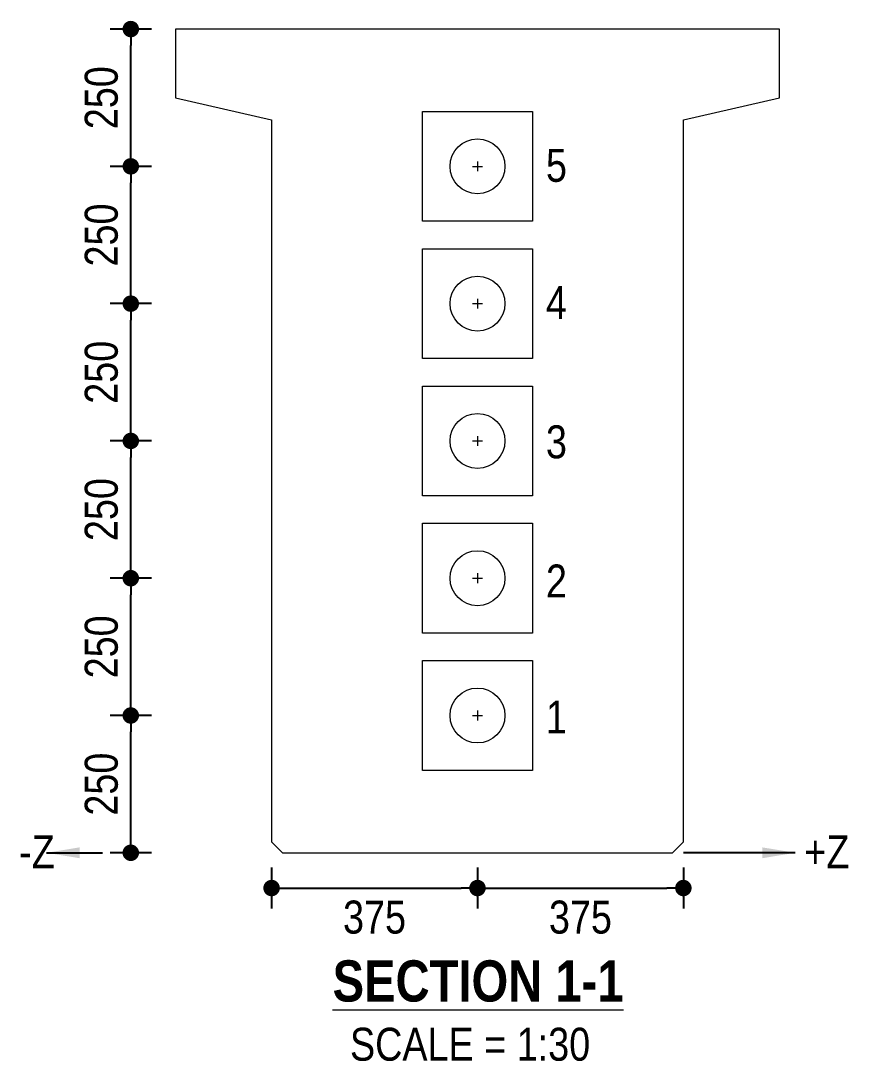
# Model space of a CAD drawing. Header units: millimetres. Extents: x -899 to 143471, y -7850 to 22336.
# Drawn here: x 127243 to 128750, y 1017 to 2912 of the extents above; entities that cross this region are included whole.
import ezdxf

# ---------------------------------------------------------------- set-up
doc = ezdxf.new("R2010")
doc.units = ezdxf.units.MM
doc.header["$PDMODE"] = 3
for name, color, linetype, lineweight in [('Concrete Out', 4, 'Continuous', 20), ('Dimension', 3, 'Continuous', 9), ('Dimension @ 30', 3, 'Continuous', 9), ('PSC Legend', 7, 'Continuous', 5), ('Text_Normal @ 30', 7, 'Continuous', 25), ('Text_Title @ 30', 1, 'Continuous', 20)]:
    doc.layers.add(name, color=color, linetype=linetype, lineweight=lineweight)
doc.styles.add('SWIS_B_T', font='swisscb.ttf', dxfattribs={"height": 2.5})
doc.styles.add('SWIS_R_N', font='swissc.ttf', dxfattribs={"height": 2})
doc.dimstyles.new('Closed_Arrow', dxfattribs={"dimtxt": 2, "dimasz": 2, "dimexe": 1.25, "dimexo": 0.75, "dimgap": 0.75, "dimtad": 2, "dimdec": 0, "dimzin": 0, "dimdsep": 46, "dimtxsty": 'SWIS_R_N', "dimblk": 'DOT', "dimcen": 0.5, "dimadec": 0, "dimazin": 0, "dimtfac": 1, "dimtdec": 0, "dimtofl": 0, "dimtmove": 0, "dimatfit": 3, "dimfxl": 1.25, "dimfxlon": 1, "dimtolj": 1, "dimtzin": 0, "dimarcsym": 0})
doc.dimstyles.new('Dot_Anno', dxfattribs={"dimtxt": 2, "dimasz": 1, "dimexe": 1.25, "dimexo": 0.75, "dimgap": 0.75, "dimtad": 2, "dimdec": 0, "dimzin": 0, "dimdsep": 46, "dimtxsty": 'SWIS_R_N', "dimblk": 'DOT', "dimcen": 0.5, "dimadec": 0, "dimazin": 0, "dimtfac": 1, "dimtdec": 0, "dimtofl": 0, "dimtmove": 0, "dimatfit": 3, "dimfxl": 1.25, "dimfxlon": 1, "dimtolj": 1, "dimtzin": 0, "dimarcsym": 0})

# ---------------------------------------------------------------- blocks, each defined once
blk = doc.blocks.new('_Dot')
at = {"color": 0, "linetype": 'ByBlock', "lineweight": -2}
blk.add_line((-0.5, 0), (-1, 0), dxfattribs=at)
at = {"color": 0, "linetype": 'ByBlock', "const_width": 0.5}
blk.add_lwpolyline([(-0.25, 0, 1), (0.25, 0, 1)], format="xyb", close=True, dxfattribs=at)
blk = doc.blocks.new('*D33')
at = {"layer": 'Defpoints', "color": 0, "transparency": 16777216}
for p in [(127443.2, 1646.9), (128074.6, 1646.9), (127694.6, 1396.9)]:
    blk.add_point(p, dxfattribs=at)
at = {"layer": 'Dimension', "color": 0, "lineweight": -2, "transparency": 16777216}
for p, q in [((127480.7, 1646.9), (127405.7, 1646.9)), ((127443.2, 1426.9), (127443.2, 1616.9)), ((127480.7, 1396.9), (127405.7, 1396.9))]:
    blk.add_line(p, q, dxfattribs=at)
at = {"layer": 'Dimension', "color": 0, "lineweight": -2, "transparency": 16777216, "xscale": 30, "yscale": 30, "zscale": 30}
for p, rotation in [((127443.2, 1646.9), 90), ((127443.2, 1396.9), 270)]:
    blk.add_blockref('_Dot', p, dxfattribs=dict(at, rotation=rotation))
at = {"layer": 'Dimension', "color": 0, "transparency": 16777216, "insert": (127389.8, 1521.9), "char_height": 60, "attachment_point": 5, "rotation": 90, "style": 'SWIS_R_N'}
blk.add_mtext('\\A1;250', dxfattribs=at)
blk = doc.blocks.new('*D48')
at = {"layer": 'Defpoints', "color": 0, "transparency": 16777216}
for p in [(127443.2, 1896.9), (128074.6, 1896.9), (128074.6, 1646.9)]:
    blk.add_point(p, dxfattribs=at)
at = {"layer": 'Dimension', "color": 0, "lineweight": -2, "transparency": 16777216}
for p, q in [((127480.7, 1896.9), (127405.7, 1896.9)), ((127443.2, 1676.9), (127443.2, 1866.9)), ((127480.7, 1646.9), (127405.7, 1646.9))]:
    blk.add_line(p, q, dxfattribs=at)
at = {"layer": 'Dimension', "color": 0, "lineweight": -2, "transparency": 16777216, "xscale": 30, "yscale": 30, "zscale": 30}
for p, rotation in [((127443.2, 1896.9), 90), ((127443.2, 1646.9), 270)]:
    blk.add_blockref('_Dot', p, dxfattribs=dict(at, rotation=rotation))
at = {"layer": 'Dimension', "color": 0, "transparency": 16777216, "insert": (127389.8, 1771.9), "char_height": 60, "attachment_point": 5, "rotation": 90, "style": 'SWIS_R_N'}
blk.add_mtext('\\A1;250', dxfattribs=at)
blk = doc.blocks.new('*D49')
at = {"layer": 'Defpoints', "color": 0, "transparency": 16777216}
for p in [(127443.2, 2146.9), (128074.6, 2146.9), (128074.6, 1896.9)]:
    blk.add_point(p, dxfattribs=at)
at = {"layer": 'Dimension', "color": 0, "lineweight": -2, "transparency": 16777216}
for p, q in [((127480.7, 2146.9), (127405.7, 2146.9)), ((127443.2, 1926.9), (127443.2, 2116.9)), ((127480.7, 1896.9), (127405.7, 1896.9))]:
    blk.add_line(p, q, dxfattribs=at)
at = {"layer": 'Dimension', "color": 0, "lineweight": -2, "transparency": 16777216, "xscale": 30, "yscale": 30, "zscale": 30}
for p, rotation in [((127443.2, 2146.9), 90), ((127443.2, 1896.9), 270)]:
    blk.add_blockref('_Dot', p, dxfattribs=dict(at, rotation=rotation))
at = {"layer": 'Dimension', "color": 0, "transparency": 16777216, "insert": (127389.8, 2021.9), "char_height": 60, "attachment_point": 5, "rotation": 90, "style": 'SWIS_R_N'}
blk.add_mtext('\\A1;250', dxfattribs=at)
blk = doc.blocks.new('*D34')
at = {"layer": 'Defpoints', "color": 0, "transparency": 16777216}
for p in [(127699.6, 1416.9), (128074.6, 1396.9), (128074.6, 1332.7)]:
    blk.add_point(p, dxfattribs=at)
at = {"layer": 'Dimension', "color": 0, "lineweight": -2, "transparency": 16777216}
for p, q in [((127699.6, 1370.2), (127699.6, 1295.2)), ((128074.6, 1370.2), (128074.6, 1295.2)), ((127729.6, 1332.7), (128044.6, 1332.7))]:
    blk.add_line(p, q, dxfattribs=at)
at = {"layer": 'Dimension', "color": 0, "lineweight": -2, "transparency": 16777216, "xscale": 30, "yscale": 30, "zscale": 30, "rotation": 180}
blk.add_blockref('_Dot', (127699.6, 1332.7), dxfattribs=at)
at = {"layer": 'Dimension', "color": 0, "lineweight": -2, "transparency": 16777216, "xscale": 30, "yscale": 30, "zscale": 30}
blk.add_blockref('_Dot', (128074.6, 1332.7), dxfattribs=at)
at = {"layer": 'Dimension', "color": 0, "transparency": 16777216, "insert": (127887.1, 1279.4), "char_height": 60, "attachment_point": 5, "style": 'SWIS_R_N'}
blk.add_mtext('\\A1;375', dxfattribs=at)
blk = doc.blocks.new('*D35')
at = {"layer": 'Defpoints', "color": 0, "transparency": 16777216}
for p in [(128449.6, 1416.9), (128074.6, 1396.9), (128449.6, 1332.7)]:
    blk.add_point(p, dxfattribs=at)
at = {"layer": 'Dimension', "color": 0, "lineweight": -2, "transparency": 16777216}
for p, q in [((128074.6, 1370.2), (128074.6, 1295.2)), ((128449.6, 1370.2), (128449.6, 1295.2)), ((128104.6, 1332.7), (128419.6, 1332.7))]:
    blk.add_line(p, q, dxfattribs=at)
at = {"layer": 'Dimension', "color": 0, "lineweight": -2, "transparency": 16777216, "xscale": 30, "yscale": 30, "zscale": 30, "rotation": 180}
blk.add_blockref('_Dot', (128074.6, 1332.7), dxfattribs=at)
at = {"layer": 'Dimension', "color": 0, "lineweight": -2, "transparency": 16777216, "xscale": 30, "yscale": 30, "zscale": 30}
blk.add_blockref('_Dot', (128449.6, 1332.7), dxfattribs=at)
at = {"layer": 'Dimension', "color": 0, "transparency": 16777216, "insert": (128262.1, 1279.4), "char_height": 60, "attachment_point": 5, "style": 'SWIS_R_N'}
blk.add_mtext('\\A1;375', dxfattribs=at)
blk = doc.blocks.new('*D46')
at = {"layer": 'Defpoints', "color": 0, "transparency": 16777216}
for p in [(127443.2, 2396.9), (128074.6, 2396.9), (128074.6, 2146.9)]:
    blk.add_point(p, dxfattribs=at)
at = {"layer": 'Dimension', "color": 0, "lineweight": -2, "transparency": 16777216}
for p, q in [((127480.7, 2396.9), (127405.7, 2396.9)), ((127443.2, 2176.9), (127443.2, 2366.9)), ((127480.7, 2146.9), (127405.7, 2146.9))]:
    blk.add_line(p, q, dxfattribs=at)
at = {"layer": 'Dimension', "color": 0, "lineweight": -2, "transparency": 16777216, "xscale": 30, "yscale": 30, "zscale": 30}
for p, rotation in [((127443.2, 2396.9), 90), ((127443.2, 2146.9), 270)]:
    blk.add_blockref('_Dot', p, dxfattribs=dict(at, rotation=rotation))
at = {"layer": 'Dimension', "color": 0, "transparency": 16777216, "insert": (127389.8, 2271.9), "char_height": 60, "attachment_point": 5, "rotation": 90, "style": 'SWIS_R_N'}
blk.add_mtext('\\A1;250', dxfattribs=at)
blk = doc.blocks.new('*D47')
at = {"layer": 'Defpoints', "color": 0, "transparency": 16777216}
for p in [(127443.2, 2896.9), (128074.6, 2896.9), (128074.6, 2646.9)]:
    blk.add_point(p, dxfattribs=at)
at = {"layer": 'Dimension', "color": 0, "lineweight": -2, "transparency": 16777216}
for p, q in [((127480.7, 2896.9), (127405.7, 2896.9)), ((127443.2, 2676.9), (127443.2, 2866.9)), ((127480.7, 2646.9), (127405.7, 2646.9))]:
    blk.add_line(p, q, dxfattribs=at)
at = {"layer": 'Dimension', "color": 0, "lineweight": -2, "transparency": 16777216, "xscale": 30, "yscale": 30, "zscale": 30}
for p, rotation in [((127443.2, 2896.9), 90), ((127443.2, 2646.9), 270)]:
    blk.add_blockref('_Dot', p, dxfattribs=dict(at, rotation=rotation))
at = {"layer": 'Dimension', "color": 0, "transparency": 16777216, "insert": (127389.8, 2771.9), "char_height": 60, "attachment_point": 5, "rotation": 90, "style": 'SWIS_R_N'}
blk.add_mtext('\\A1;250', dxfattribs=at)
blk = doc.blocks.new('*D50')
at = {"layer": 'Defpoints', "color": 0, "transparency": 16777216}
for p in [(127443.2, 2646.9), (128074.6, 2646.9), (128074.6, 2396.9)]:
    blk.add_point(p, dxfattribs=at)
at = {"layer": 'Dimension', "color": 0, "lineweight": -2, "transparency": 16777216}
for p, q in [((127480.7, 2646.9), (127405.7, 2646.9)), ((127443.2, 2426.9), (127443.2, 2616.9)), ((127480.7, 2396.9), (127405.7, 2396.9))]:
    blk.add_line(p, q, dxfattribs=at)
at = {"layer": 'Dimension', "color": 0, "lineweight": -2, "transparency": 16777216, "xscale": 30, "yscale": 30, "zscale": 30}
for p, rotation in [((127443.2, 2646.9), 90), ((127443.2, 2396.9), 270)]:
    blk.add_blockref('_Dot', p, dxfattribs=dict(at, rotation=rotation))
at = {"layer": 'Dimension', "color": 0, "transparency": 16777216, "insert": (127389.8, 2521.9), "char_height": 60, "attachment_point": 5, "rotation": 90, "style": 'SWIS_R_N'}
blk.add_mtext('\\A1;250', dxfattribs=at)

msp = doc.modelspace()

# ---------------------------------------------------------------- linework, layer by layer
at = {"layer": 'Concrete Out'}
msp.add_lwpolyline([(127699.6, 2731.6), (127699.6, 1416.9), (127719.6, 1396.9), (128429.6, 1396.9), (128449.6, 1416.9), (128449.6, 2731.6), (128624.6, 2771.9), (128624.6, 2896.9), (127524.6, 2896.9), (127524.6, 2771.9)], close=True, dxfattribs=at)
at = {"layer": 'PSC Legend'}
for points in [[(127974.6, 2746.9), (128174.6, 2746.9), (128174.6, 2546.9), (127974.6, 2546.9)], [(127974.6, 2496.9), (128174.6, 2496.9), (128174.6, 2296.9), (127974.6, 2296.9)], [(127974.6, 2246.9), (128174.6, 2246.9), (128174.6, 2046.9), (127974.6, 2046.9)], [(127974.6, 1996.9), (128174.6, 1996.9), (128174.6, 1796.9), (127974.6, 1796.9)], [(127974.6, 1746.9), (128174.6, 1746.9), (128174.6, 1546.9), (127974.6, 1546.9)]]:
    msp.add_lwpolyline(points, close=True, dxfattribs=at)
at = {"layer": 'PSC Legend', "color": 1}
for points in [[(128074.6, 2655.8), (128074.6, 2638.1)], [(128065.8, 2646.9), (128083.5, 2646.9)], [(128065.8, 2396.9), (128083.5, 2396.9)], [(128074.6, 2405.8), (128074.6, 2388.1)], [(128065.8, 2146.9), (128083.5, 2146.9)], [(128074.6, 2155.8), (128074.6, 2138.1)], [(128065.8, 1896.9), (128083.5, 1896.9)], [(128074.6, 1905.8), (128074.6, 1888.1)], [(128074.6, 1655.8), (128074.6, 1638.1)], [(128065.8, 1646.9), (128083.5, 1646.9)]]:
    msp.add_lwpolyline(points, dxfattribs=at)
at = {"layer": 'PSC Legend', "color": 7}
for centre in [(128074.6, 2646.9), (128074.6, 2396.9), (128074.6, 2146.9), (128074.6, 1896.9), (128074.6, 1646.9)]:
    msp.add_circle(centre, 50, dxfattribs=at)

# ---------------------------------------------------------------- texts
at = {"layer": 'Text_Normal @ 30', "char_height": 60, "attachment_point": 1, "style": 'SWIS_R_N'}
for s, width, insert in [('5', 65.38, (128199.3, 2678.8)), ('4', 65.38, (128199.3, 2428.8)), ('3', 65.38, (128199.3, 2175.3)), ('2', 65.38, (128199.3, 1921.8)), ('1', 65.38, (128199.3, 1674.2)), ('-Z', 148.992, (127239.8, 1428.7)), ('+Z', 148.992, (128669.8, 1428.7)), ('SCALE = 1:30', 1077.38, (127842.4, 1078.3))]:
    msp.add_mtext_dynamic_manual_height_columns(s, width=width, gutter_width=300, heights=[0], dxfattribs=dict(at, insert=insert))
at = {"layer": 'Text_Title @ 30', "insert": (127810.8, 1201), "char_height": 75, "attachment_point": 1, "style": 'SWIS_B_T'}
msp.add_mtext_dynamic_manual_height_columns('{\\LSECTION 1-1}', width=684.041, gutter_width=412.5, heights=[0], dxfattribs=at)

# ---------------------------------------------------------------- dimensions: what is measured, and where the dimension line sits
at = {"layer": 'Dimension @ 30'}
for base, p1, p2, override, picture, middle in [((127443.2, 2896.9), (128074.6, 2646.9), (128074.6, 2896.9), {"dimscale": 30, "dimtix": 0, "dimtofl": 0, "dimtmove": 1, "dimatfit": 3}, '*D47', (127389.8, 2771.9)), ((127443.2, 2646.9), (128074.6, 2396.9), (128074.6, 2646.9), {"dimscale": 30, "dimtix": 0, "dimtofl": 0, "dimtmove": 1, "dimatfit": 3}, '*D50', (127389.8, 2521.9)), ((127443.2, 2396.9), (128074.6, 2146.9), (128074.6, 2396.9), {"dimscale": 30, "dimtix": 0, "dimtofl": 0, "dimtmove": 1, "dimatfit": 3}, '*D46', (127389.8, 2271.9)), ((127443.2, 2146.9), (128074.6, 1896.9), (128074.6, 2146.9), {"dimscale": 30, "dimtix": 0, "dimtofl": 0, "dimtmove": 1, "dimatfit": 3}, '*D49', (127389.8, 2021.9)), ((127443.2, 1896.9), (128074.6, 1646.9), (128074.6, 1896.9), {"dimscale": 30, "dimtix": 0, "dimtofl": 0, "dimtmove": 1, "dimatfit": 3}, '*D48', (127389.8, 1771.9)), ((127443.2, 1646.9), (127694.6, 1396.9), (128074.6, 1646.9), {"dimscale": 30, "dimtix": 0, "dimtofl": 0, "dimtmove": 0, "dimatfit": 3}, '*D33', (127389.8, 1521.9))]:
    dim = msp.add_linear_dim(base=base, p1=p1, p2=p2, angle=90, dimstyle='Dot_Anno', override=override, dxfattribs=at)
    dim.commit()
    dim.dimension.update_dxf_attribs({"geometry": picture, "text_midpoint": middle})
for base, p1, p2, picture, middle in [((128074.6, 1332.7), (127699.6, 1416.9), (128074.6, 1396.9), '*D34', (127887.1, 1279.4)), ((128449.6, 1332.7), (128074.6, 1396.9), (128449.6, 1416.9), '*D35', (128262.1, 1279.4))]:
    dim = msp.add_linear_dim(base=base, p1=p1, p2=p2, dimstyle='Dot_Anno', override={"dimscale": 30, "dimtix": 0, "dimtofl": 0, "dimtmove": 1, "dimatfit": 1}, dxfattribs=at)
    dim.commit()
    dim.dimension.update_dxf_attribs({"geometry": picture, "text_midpoint": middle})

# ---------------------------------------------------------------- leaders
for points in [[(127289.9, 1396.9), (127391.8, 1396.9)], [(128653.4, 1396.9), (128449.8, 1396.9)]]:
    msp.add_leader(points, dimstyle='Closed_Arrow', override={"dimscale": 30, "dimgap": 0.75, "dimtad": 0}, dxfattribs=at)

doc.saveas('drawing.dxf')
